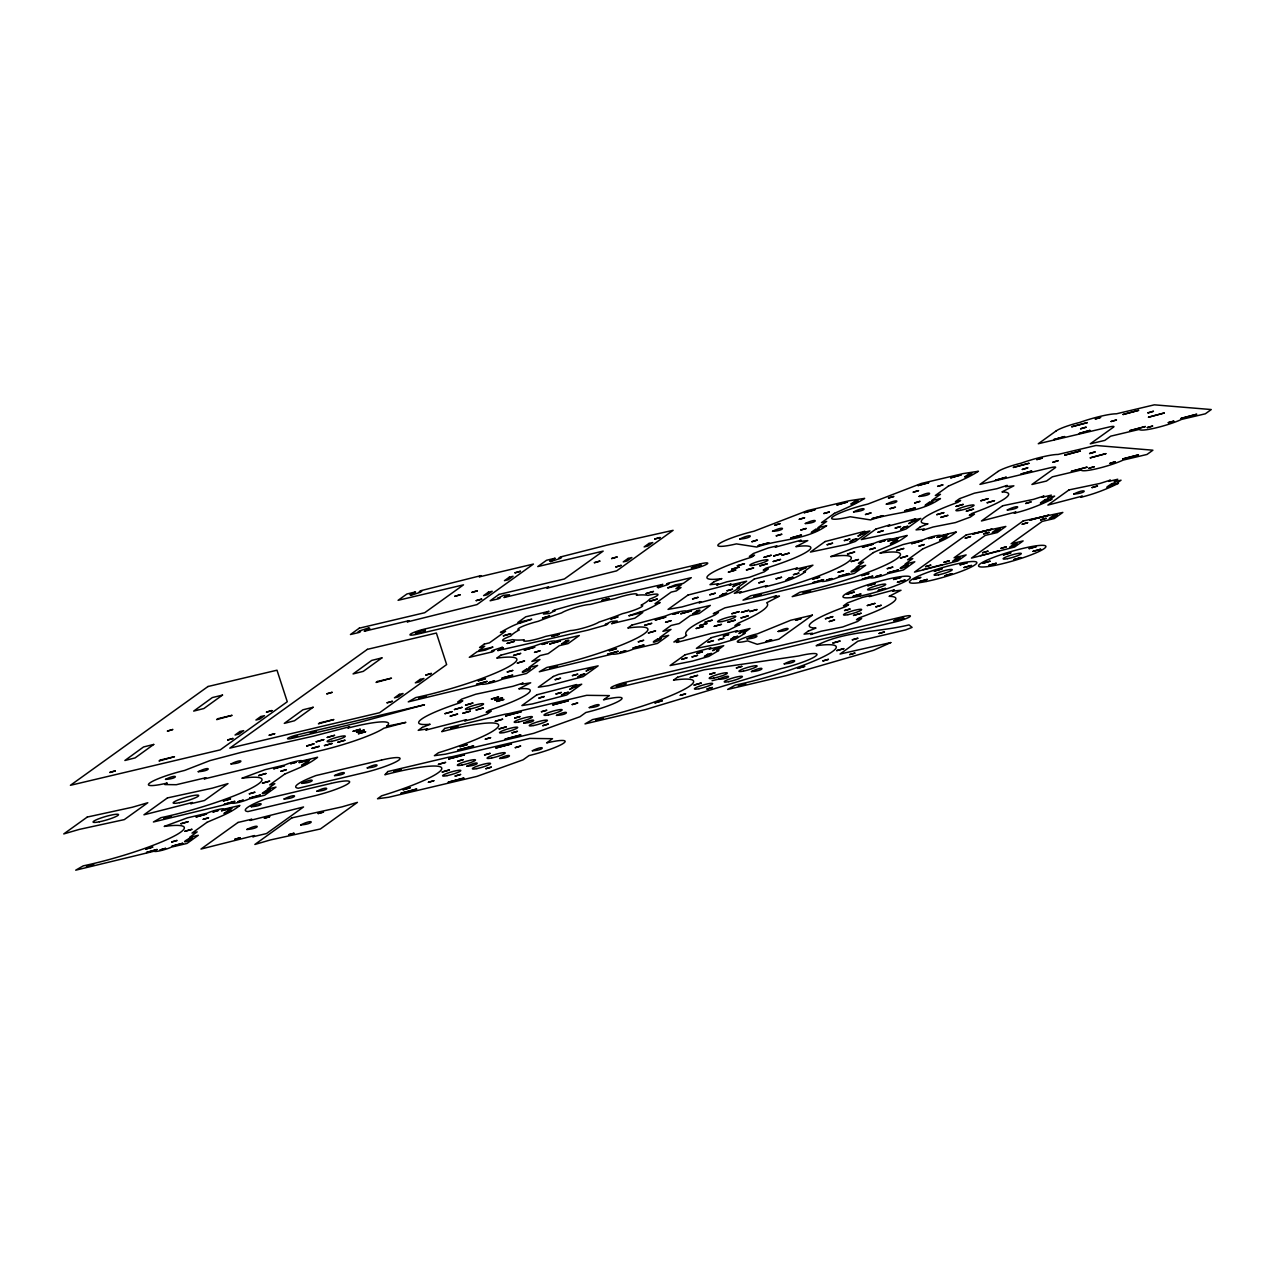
<?xml version="1.0" encoding="UTF-8"?>
<svg xmlns="http://www.w3.org/2000/svg" width="1275" height="1275" viewBox="0 0 1275 1275"><rect width="100%" height="100%" fill="white"/><g stroke="black" fill="none" stroke-linecap="round" stroke-linejoin="round"><path stroke-width="1.5" d="M401.067 793.178L416.797 789.034L401.099 793.257M463.749 778.196L448.099 782.244L463.797 778.021M534.655 647.254L524.121 650.154L534.639 647.158M549.7 643.923L560.41 640.958L549.716 643.987M568.315 700.836L552.617 704.947L568.315 700.724M665.693 617.116L655.159 620.048L665.678 617.052M836.942 504.916L847.492 501.983L837.006 504.996M950.736 477.79L961.286 474.858L950.767 477.854M922.08 540.759L911.545 543.692L922.064 540.696M923.259 569.574L942.432 564.618L941.141 565.542M1028.941 463.351L1013.242 467.463L1028.941 463.239M1064.689 455.111L1080.403 450.967L1064.721 455.191M1087.288 422.694L1071.574 426.806L1087.272 422.583M1123.036 414.455L1138.75 410.311L1123.084 414.55M109.809 772.411L115.26 770.833M115.26 770.929L109.857 772.507M167.439 731.037L172.874 729.459L167.487 731.133M160.108 849.899L165.543 848.321M165.543 848.417L160.14 849.995M213.021 811.904L218.455 810.326M218.455 810.422L213.037 811.984M234.664 801.465L224.209 804.286L234.743 801.29M237.787 801.72L243.222 800.142M243.222 800.238L237.835 801.816M297.41 735.93L292.071 737.412L297.489 735.755M280.867 771.2L286.301 769.622M286.238 769.797L280.946 771.311M310.431 732.982L315.865 731.404M315.865 731.499L310.478 733.077M269.662 816.733L264.244 818.279L269.662 816.622M471.941 592.317L477.376 590.723M425.866 674.985L431.301 673.407M477.312 590.899L472.021 592.413M431.301 673.519L425.898 675.081M515.004 572.778L520.439 571.2M520.375 571.375L515.052 572.873M487.018 681.472L476.483 684.356L487.018 681.36M489.186 682.428L494.62 680.85L489.265 682.539M455.127 775.997L460.562 774.419M460.562 774.515L455.175 776.092M505.585 715.881L521.316 711.737L505.681 715.976M547.533 642.839L542.098 644.433L547.549 642.919M484.532 754.896L489.967 753.302M594.373 562.642L599.808 561.064M489.983 753.382L484.58 754.975M599.808 561.175L594.421 562.737M615.873 566.913L621.308 565.319L615.952 567.008M515.275 747.612L520.71 746.034L515.323 747.708M544.186 696.58L538.735 698.158L544.17 696.501M542.768 725.634L548.202 724.041M548.202 724.152L542.847 725.73M572.172 704.517L577.607 702.939M577.607 703.035L572.252 704.629M620.208 652.322L625.658 650.744M625.658 650.84L620.256 652.418M692.548 598.883L697.983 597.306M697.983 597.401L692.564 598.963M681.711 659.318L687.145 657.725L681.806 659.414M727.053 590.739L732.488 589.146M757.143 540.154L751.74 541.763L757.127 540.074M692.038 656.864L697.489 655.286M732.488 589.257L727.133 590.835M697.043 653.278L702.477 651.7M697.489 655.398L692.086 656.96M702.413 651.876L697.122 653.39M708.023 642.154L713.458 640.56M713.378 640.751L708.103 642.249M780.109 523.674L774.69 525.236L780.109 523.579M723.722 638.297L718.367 639.779L723.786 638.122M804.174 512.646L814.996 509.777L804.222 512.741M790.962 537.923L801.513 535.006L790.978 537.986M776.077 578.802L781.511 577.208M781.511 577.32L776.108 578.882M798.756 573.128L793.321 574.722L798.772 573.208M766.132 641.309L771.582 639.731M771.566 639.843L766.179 641.405M827.124 544.696L832.559 543.118M832.495 543.293L827.204 544.808M795.536 620.208L800.971 618.614M800.971 618.726L795.552 620.272M838.105 572.22L843.54 570.642M838.552 576.428L849.102 573.511L838.599 576.523M843.476 570.817L838.201 572.332M882.81 515.785L872.036 518.638L882.81 515.674M877.965 532.201L883.4 530.623L878.045 532.312M829.244 621.499L834.679 619.905L829.324 621.594M875.064 548.011L869.63 549.589L875.08 548.091M879.463 542.114L884.898 540.536M884.898 540.632L879.511 542.21M917.968 485.52L928.79 482.667L918.064 485.632M887.958 540.967L898.492 538.05L887.99 541.062M849.947 609.052L844.512 610.534L849.979 609.02M918.478 490.636L913.043 492.214L918.51 490.716M872.69 576.236L862.139 579.153L872.674 576.157M914.637 502.924L920.072 501.33L914.685 503.003M875.718 576.587L881.153 575.009M881.153 575.121L875.766 576.683M881.121 605.354L875.702 606.916L881.121 605.258M924.168 544.664L918.813 546.146L924.232 544.489M1006.198 477.296L995.424 480.261L1006.198 477.185M1022.279 469.407L1027.714 467.813M1020.988 473.997L1031.778 471.017L1021.084 474.125M1027.714 467.925L1022.375 469.503M982.531 552.681L987.966 551.103M987.886 551.278L982.611 552.792M1000.907 548.346L1006.342 546.752M1064.529 436.64L1053.756 439.604L1064.529 436.528M1030.965 502.031L1025.61 503.513L1031.029 501.856M1006.358 546.832L1000.955 548.425M1058.154 460.721L1052.736 462.283L1058.154 460.626M1022.215 524.184L1027.65 522.607M1080.626 428.751L1086.061 427.157M1027.586 522.782L1022.263 524.28M1029.658 520.104L1048.831 515.132L1029.706 520.2M1079.335 433.357L1090.125 430.36L1079.431 433.468M1086.061 427.268L1080.642 428.814M1040.591 519.849L1046.042 518.256M1100.596 417.435L1095.177 419.029L1100.58 417.355M1046.042 518.367L1040.623 519.913M1089.599 453.486L1095.05 451.908M1095.05 452.003L1089.631 453.549M1092.022 487.544L1097.456 485.966M1109.935 463.319L1115.37 461.741L1110.015 463.431M1097.456 486.078L1092.069 487.64M1147.946 412.829L1153.381 411.251M1153.381 411.347L1147.994 412.925M1181.064 418.359L1196.779 414.216L1181.112 418.455M998.134 551.533L999.425 550.609L980.539 555.693M712.056 680.691L720.678 678.651M890.795 642.568L873.694 650.266L786.691 675.495L727.658 689.456L735.229 685.137A72.085 9.786 -16.3 0 0 822.901 656.992A72.085 9.786 -16.3 0 0 816.159 645.724C844.353 630.822 878.523 632.416 909.027 624.893L912.119 627.396L905.648 629.898L857.916 641.182L840.034 654.027L890.795 642.568M86.509 866.633L93.776 864.546L86.525 866.586M153.733 744.441L135.07 757.924L124.87 760.49L143.533 746.959L153.733 744.441M145.653 849.118L152.92 847.046L145.717 849.038M165.479 779.423C178.803 778.674 178.468 773.033 165.575 779.296M164.188 818.454L171.456 816.367L164.252 818.359M180.986 823.746L188.27 821.658L181.018 823.698M184.795 831.364L192.063 829.276L184.859 831.268M198.247 771.678C211.459 771.024 211.618 765.064 198.247 771.678M222.535 695.05L203.873 708.533L193.672 711.099L212.335 697.568L222.519 695.114M231.014 763.932C244.162 763.342 244.21 757.334 231.014 763.932M223.332 800.939L230.616 798.899L223.396 800.859M251.303 806.74C265.359 805.832 263.511 800.333 251.303 806.74M246.808 829.515C260.323 828.638 261.056 822.646 246.84 829.451M258.682 775.567L265.949 773.511L258.682 775.567M262.475 783.185L269.742 781.097L262.491 783.137M284.07 798.995C298.079 798.166 298.015 792.062 284.07 798.995M313.124 707.274L294.461 720.758L284.293 723.371L302.924 709.793L313.124 707.274M306.685 745.971L313.953 743.883L306.685 745.971M301.713 783.392C315.674 782.595 315.674 776.475 301.713 783.392M311.977 748.393L319.26 746.337L311.977 748.393M316.184 741.811L323.738 739.643L316.184 741.811M300.693 824.925C314.702 824.096 314.734 817.992 300.693 824.925M324.456 745.604L332.026 743.468L324.456 745.604M327.261 737.428L334.528 735.34L327.261 737.428M316.838 791.249C330.878 790.325 329.046 784.842 316.838 791.249M337.843 742.273L345.127 740.185L337.875 742.241M334.48 775.646C347.788 774.897 347.453 769.271 334.576 775.519M353.127 731.308L360.395 729.22L353.143 731.26M356.586 732.264L364.156 730.097L356.586 732.264M358.418 733.731L365.702 731.691L358.482 733.651M381.926 657.884L363.263 671.367L353.063 673.933L371.726 660.402L381.926 657.884M367.248 767.901C381.225 767.008 379.408 761.526 367.248 767.901M415.427 633.149C428.352 632.575 428.942 626.567 415.459 633.085M393.895 771.391L401.179 769.319L393.927 771.359M419.045 698.333L426.312 696.246L419.045 698.333M403.059 789.767L410.343 787.695L403.091 789.735M444.959 713.697L452.227 711.609L445.023 713.617M438.409 764.394L445.692 762.354L438.473 764.315M450.25 716.12L457.534 714.08L450.25 716.12M454.458 709.538L462.012 707.37L454.458 709.538M450.792 728.296L458.06 726.208L450.808 728.248M442.202 772.012L449.485 769.925L442.234 771.965M462.729 713.331L470.284 711.163L462.729 713.331M465.534 705.155L472.802 703.067L465.534 705.155M459.956 746.672L467.24 744.632L460.02 746.592M478.189 680.834L485.472 678.746L478.221 680.786M476.117 710.016L483.4 707.96L476.181 709.92M466.809 766.275C480.324 765.383 481.026 759.374 466.841 766.211M503.37 635.827L510.637 633.755L503.37 635.827M491.401 699.035L498.668 696.963L491.417 699.003M494.859 699.991L502.43 697.823L494.859 699.991M507.163 643.445L514.431 641.357L507.179 643.397M496.692 701.473L503.976 699.417L496.724 701.425M495.29 721.299L502.573 719.212L495.29 721.299M513.538 655.446L520.806 653.374L513.602 655.366M499.099 728.918L506.366 726.83L499.115 728.87M517.331 663.064L524.599 660.976L517.363 663.016M499.577 758.513C512.901 757.764 512.55 752.138 499.672 758.386M542.512 618.072L549.78 615.984L542.56 617.977M523.69 723.164C536.632 722.606 537.237 716.582 523.738 723.1M551.677 636.448L558.944 634.36L551.677 636.448M550.083 668.227L557.35 666.14L550.115 668.196M532.344 750.768C545.509 750.178 545.604 744.154 532.344 750.768M556.458 715.418C569.383 714.861 569.989 708.836 556.506 715.355M601.657 600.557L608.94 598.501L601.657 600.557M589.225 707.673C602.581 706.924 602.326 701.25 589.321 707.545M610.821 618.933L618.088 616.845L610.837 618.901M609.227 650.728L616.51 648.672L609.291 650.633M595.792 720.359L603.059 718.271L595.808 720.311M616.319 686.364C629.595 685.615 629.34 679.973 616.399 686.237M646.154 593.56L653.438 591.472L646.154 593.56M644.576 625.34L651.86 623.3L644.64 625.26M649.963 601.178L657.231 599.091L649.963 601.178M648.369 632.958L655.637 630.87L648.401 632.91M654.936 702.844L662.219 700.788L654.936 702.844M691.369 567.901C705.346 567.008 703.545 561.526 691.369 567.901M696.23 628.527L703.497 626.439L696.246 628.479M699.561 625.611L707.115 623.443L699.577 625.579M690.269 677.471L697.553 675.383L690.269 677.471M705.043 622.184L712.327 620.144L705.107 622.104M694.062 685.089L701.346 683.002L694.094 685.042M714.223 626.392L721.491 624.336L714.287 626.296M728.423 572.108L735.707 570.021L728.423 572.108M731.77 569.208L739.325 567.04L731.786 569.16M739.755 539.054C753.461 538.289 754.131 532.121 739.803 538.99M737.253 565.781L744.536 563.725L737.317 565.686M727.674 622.28L735.245 620.16L727.674 622.28M731.85 613.721L739.133 611.649L731.85 613.721M718.67 679.336C731.834 678.762 731.882 672.738 718.67 679.336M746.417 569.973L753.7 567.933L746.481 569.893M741.444 612.398L749.015 610.231L741.508 612.303M741.03 617.929L748.298 615.841L741.062 617.881M749.843 611.602L757.127 609.514L749.907 611.506M759.868 565.877L767.454 563.741L759.9 565.829M754.099 596.429L761.382 594.341L754.131 596.381M764.06 557.318L771.343 555.231L764.092 557.271M747.07 638.855C760.203 638.265 760.267 632.273 747.07 638.855M738.448 685.918L745.732 683.862L738.512 685.822M772.523 531.308C785.448 530.751 786.085 524.742 772.57 531.245M773.654 555.98L781.224 553.812L773.654 555.98M773.24 561.51L780.507 559.438L773.24 561.51M751.437 671.59C765.191 670.809 765.685 664.673 751.469 671.527M782.053 555.183L789.337 553.095L782.085 555.135M778.117 631.508C791.042 630.95 791.663 624.941 778.148 631.444M805.29 523.563C818.215 522.989 818.821 516.981 805.338 523.499M784.205 663.845C798.198 663.032 798.15 656.912 784.205 663.845M803.282 592.907L810.549 590.819L803.346 592.811M812.558 579.121L819.841 577.081L812.621 579.041M797.592 668.403L804.86 666.331L797.656 668.323M825.419 618.758L832.989 616.59L825.451 618.726M853.549 511.928C868.466 510.813 866.633 505.235 853.549 511.928M847.477 554.051L854.76 551.995L847.54 553.956M832.942 643.03L840.225 640.974L832.957 642.982M851.238 561.574L858.505 559.486L851.254 561.526M847.126 594.134L854.393 592.046L847.142 594.086M836.735 650.648L844.018 648.592L836.798 650.553M853.262 596.19L860.832 594.023L853.262 596.19M861.725 575.599L869.008 573.527L861.757 575.567M853.533 615.427L861.103 613.259L853.533 615.427M867.797 585.751L875.367 583.583L867.877 585.655M886.316 504.183C900.038 503.402 900.676 497.25 886.364 504.119M867.319 605.545L874.889 603.41L867.319 605.545M878.284 590.437L885.551 588.365L878.316 590.405M896.66 550.529L903.927 548.441L896.676 550.481M893.568 579.472L900.835 577.4L893.584 579.44M900.405 558.052L907.673 555.964L900.469 557.956M897.457 582.245L905.027 580.077L897.457 582.245M919.084 496.437C933.093 495.608 933.141 489.488 919.084 496.437M893.966 620.718C908.007 619.793 906.19 614.311 893.966 620.718M913.649 579.472L920.917 577.4L913.665 579.44M919.785 581.528L927.355 579.36L919.849 581.448M936.758 514.686L944.026 512.598L936.822 514.59M940.759 517.411L948.026 515.323L940.775 517.379M934.32 571.088L941.89 568.921L934.32 571.088M956.027 506.446L963.31 504.358L956.091 506.35M944.807 575.79L952.074 573.702L944.823 575.742M966.354 511.179L973.638 509.092L966.386 511.132M960.091 564.825L967.358 562.737L960.107 564.777M963.98 567.582L971.55 565.415L964.043 567.487M980.873 500.756L988.141 498.668L980.873 500.756M987.201 502.748L994.468 500.677L987.201 502.748M982.706 563.295L989.974 561.207L982.706 563.295M988.842 565.351L996.413 563.215L988.874 565.303M1007.282 509.984C1020.797 509.108 1021.514 503.099 1007.314 509.936M1003.393 554.912L1010.963 552.776L1003.409 554.864M1013.864 559.597L1021.148 557.558L1013.896 559.566M1029.148 548.633L1036.416 546.545L1029.164 548.601M1033.037 551.39L1040.607 549.238L1033.037 551.39M1073.709 494.094C1087.814 493.17 1087.511 487.385 1073.805 493.967M206.47 814.072L195.92 817.004L206.438 814.008M284.15 765.893L273.599 768.825L284.134 765.813M457.964 750.051L473.678 745.923L458.028 749.987M502.079 678.093L512.789 675.144L502.111 678.061M511.45 743.899L495.72 748.058L511.434 743.931M520.71 735.006L504.98 739.149L520.678 734.926M633.117 647.987L643.827 645.038L633.117 647.987M680.754 613.785L691.448 610.852L680.802 613.721M872.913 544.282L862.362 547.214L872.897 544.218M1105.855 453.693L1090.061 457.884L1105.823 453.613M1164.187 413.036L1148.392 417.228L1164.171 412.973M157.08 849.548L146.529 852.465L157.048 849.469M227.683 739.994L233.102 738.432L227.699 739.962M171.679 841.978L177.097 840.432L171.711 841.946M172.125 846.186L182.66 843.301L172.125 846.186M203.203 819.347L208.622 817.801L203.235 819.315M266.491 712.119L271.91 710.573L266.491 712.119M221.531 810.725L232.05 807.84L221.531 810.725M269.232 735.213L274.667 733.747L269.232 735.213M249.358 793.799L254.777 792.253L249.358 793.799M249.804 798.007L260.339 795.122L249.804 798.007M234.855 839.285L240.274 837.739L234.919 839.221M326.846 693.839L332.265 692.293L326.878 693.807M290.716 763.693L296.167 762.211L290.748 763.661M299.211 762.546L309.729 759.661L299.211 762.546M288.74 834.695L294.174 833.212L288.756 834.663M318.128 813.593L323.547 812.032L318.208 813.514M387.074 702.828L392.493 701.266L387.138 702.748M454.713 596.349L460.132 594.803L454.713 596.349M476.213 600.621L481.647 599.138L476.213 600.621M428.416 782.292L433.835 780.73L428.416 782.292M448.72 758.944L464.419 754.832L448.72 758.944M507.291 671.941L512.725 670.459L507.291 671.941M457.821 761.175L463.239 759.629L457.852 761.143M485.297 739.181L490.716 737.635L485.377 739.117M534.544 652.37L539.962 650.824L534.544 652.37M485.902 768.697L491.321 767.152L485.902 768.697M514.702 718.08L520.12 716.518L514.733 718.048M512.04 732.87L517.459 731.308L512.056 732.838M611.633 558.546L617.052 556.984L611.633 558.546M555.183 679.718L560.602 678.157L555.247 679.639M541.429 711.753L546.847 710.207L541.461 711.721M555.996 693.982L561.414 692.421L556.012 693.935M572.427 675.638L577.862 674.156L572.459 675.607M654.697 539.022L660.131 537.54L654.697 539.022M618.072 651.334L607.522 654.25L618.056 651.254M638.329 641.835L643.748 640.273L638.361 641.803M665.582 622.264L671.001 620.718L665.582 622.264M673.152 614.295L678.571 612.733L673.152 614.295M709.824 594.772L715.243 593.226L709.824 594.772M758.211 545.636L769.016 542.799L758.242 545.588M680.276 695.353L685.695 693.807L680.308 695.321M776.284 535.819L781.702 534.273L776.284 535.819M723.371 636.082L728.79 634.536L723.435 636.018M758.848 582.834L764.267 581.288L758.848 582.834M709.681 674.252L715.116 672.77L709.713 674.22M799.266 519.308L804.684 517.762L799.298 519.276M707.003 689.042L712.422 687.48L707.035 689.01M800.859 530.018L806.278 528.456L800.923 529.938M823.841 513.506L829.292 512.024L823.841 513.506M736.408 667.925L741.827 666.379L736.408 667.925M844.385 540.584L849.803 539.038L844.385 540.584M823.523 579.758L812.972 582.675L823.507 579.679M826.567 580.077L831.985 578.531L826.598 580.045M865.502 514.51L870.921 512.948L865.502 514.51M888.484 497.999L893.903 496.453L888.516 497.967M890.077 508.693L895.496 507.147L890.109 508.661M904.772 510.765L915.307 507.88L904.804 510.717M895.225 528.089L900.644 526.543L895.257 528.057M822.949 660.912L828.367 659.366L822.949 660.912M887.304 568.666L892.723 567.12L887.304 568.666M887.751 572.873L898.269 569.989L887.751 572.873M937.635 486.381L943.054 484.835L937.667 486.349M852.353 639.811L857.772 638.265L852.353 639.811M849.676 654.601L855.095 653.055L849.708 654.569M928.662 538.56L934.097 537.078L928.662 538.56M879.081 633.484L884.499 631.938L879.144 633.42M937.141 537.413L947.676 534.528L937.141 537.413M925.554 566.658L930.973 565.112L925.618 566.594M943.93 562.323L949.349 560.761L943.93 562.323M965.239 538.162L970.657 536.616L965.318 538.098M972.682 534.082L991.838 529.141L972.682 534.082M983.631 533.827L989.065 532.344L983.631 533.827M1036.814 459.574L1042.249 458.092L1036.814 459.574M1111.083 421.515L1116.502 419.969L1111.115 421.483M1086.985 467.224L1071.271 471.368L1086.969 467.16M1088.962 468.26L1094.38 466.698L1088.993 468.212M1122.733 458.984L1138.447 454.872L1122.813 458.904M1145.332 426.583L1129.602 430.711L1145.317 426.503M1147.309 427.603L1152.727 426.041L1147.372 427.523M1168.298 422.631L1173.733 421.164L1168.298 422.631M387.823 771.55L384.891 774.77A72.085 9.786 -16.3 0 1 441.772 768.745A72.085 9.786 -16.3 0 1 381.576 795.839L377.496 798.772L388.652 797.273L476.85 776.411L523.101 759.82L528.982 755.597A28.448 3.857 -16.3 0 0 563.662 743.15A28.448 3.857 -16.3 0 0 546.624 742.927L552.505 738.703L529.762 738.416L451.812 756.776A13.356 1.817 -16.3 0 0 447.589 757.446L387.823 771.55M444.704 728.455L441.772 731.675A72.085 9.786 -16.3 0 1 498.652 725.65A72.085 9.786 -16.3 0 1 438.457 752.744L434.377 755.677L445.533 754.163L533.731 733.316L579.982 716.725L585.863 712.502A28.448 3.857 -16.3 0 0 620.558 700.055A28.448 3.857 -16.3 0 0 603.505 699.832L609.386 695.608L586.659 695.321L508.693 713.681A13.356 1.817 -16.3 0 0 504.47 714.351L444.704 728.455M208 686.508L70.412 785.304L220.224 749.875L287.273 701.744L276.994 670.204L208 686.508M160.331 760.043L159.04 760.984L174.484 756.697L160.331 760.043M217.961 718.67L216.67 719.61L232.098 715.323L217.961 718.67M87.274 817.052L63.75 833.93L79.305 829.403L124.281 819.618L147.804 802.74L132.249 807.266L87.274 817.052M359.279 628.177L350.45 634.52L359.072 632.48L360.554 631.428L357.956 632.033L359.486 630.934L369.017 627.826L367.248 629.101L369.846 628.495L364.252 631.252L408.988 620.67L407.219 621.945L476.993 604.589L533.444 564.06L479.225 576.89L480.994 575.615L420.702 590.723L419.236 591.775L421.818 591.17L420.288 592.269L410.773 595.361L412.526 594.102L409.944 594.708L415.523 591.951L406.9 593.991L398.087 600.318L463.51 584.842L424.703 612.717L359.279 628.177M166.977 783.105L164.921 784.571L176.285 784.715L205.912 777.718L204.159 778.977L319.435 750.879A51.861 7.044 -16.3 0 0 383.855 728.216L405.88 722.367L386.516 726.304A51.861 7.044 -16.3 0 0 352.952 726.814L347.772 728.041L349.541 726.766L313.283 736.185L241.198 752.377L209.801 760.649L184.62 770.435A28.448 3.857 -16.3 0 0 149.924 782.882A28.448 3.857 -16.3 0 0 166.977 783.105M239.859 731.547L235.046 735.006L238.839 734.113L243.668 730.655L239.859 731.547M260.738 716.566L255.924 720.024L259.718 719.116L264.531 715.658L260.738 716.566M367.391 649.342L229.803 748.138L379.615 712.709L446.648 664.578L436.385 633.038L367.391 649.342M167.455 797.911L143.932 814.805L192.429 802.485L190.66 803.76L204.462 800.493L227.986 783.599L212.415 788.125L167.455 797.911M488.405 592.174L483.576 595.632L487.369 594.74L492.198 591.281L488.405 592.174M509.283 577.192L504.454 580.651L508.247 579.758L513.076 576.284L509.283 577.192M319.722 722.877L318.431 723.817L333.875 719.546L319.722 722.877M377.352 681.503L376.061 682.444L391.489 678.173L377.352 681.503M498.955 594.437L490.142 600.78L498.764 598.74L500.23 597.688L497.648 598.294L503.513 595.313L509.522 594.756L503.928 597.513L548.664 586.93L546.895 588.205L616.67 570.849L673.12 530.32L606.884 545.142L560.378 556.984L558.912 558.036L561.494 557.43L559.964 558.53L550.449 561.622L552.202 560.363L549.621 560.968L555.215 558.211L546.577 560.251L537.763 566.578L603.187 551.103L564.379 578.977L498.955 594.437M206.933 822.375L191.999 833.101L197.163 831.89L189.529 837.372L198.326 835.284L186.979 843.444L171.456 847.11A10.104 1.371 -16.3 0 1 160.778 850.616A10.104 1.371 -16.3 0 1 154.211 851.19L75.719 870.172L83.273 865.852A72.085 9.786 -16.3 0 0 170.962 837.707A72.085 9.786 -16.3 0 0 164.22 826.439L187.377 817.865L207.124 813.195A10.104 1.371 -16.3 0 1 217.802 809.673A10.104 1.371 -16.3 0 1 224.368 809.115L239.891 805.449C229.978 813.45 218.168 817.275 206.933 822.375M188.78 838.743C177.719 844.767 192.031 840.4 192.573 837.834L188.78 838.743M228.177 810.454L223.938 813.482C229.102 813.131 234.871 807.76 228.177 810.454M284.612 774.196L269.678 784.922L274.858 783.695L267.208 789.193L276.006 787.105L264.658 795.265L249.135 798.931A10.104 1.371 -16.3 0 1 238.457 802.437A10.104 1.371 -16.3 0 1 231.891 803.011L153.398 821.992L160.969 817.673A72.085 9.786 -16.3 0 0 248.641 789.528A72.085 9.786 -16.3 0 0 241.899 778.26L265.057 769.686L284.803 765.016A10.104 1.371 -16.3 0 1 295.481 761.494A10.104 1.371 -16.3 0 1 302.048 760.936L317.571 757.27C307.657 765.271 295.848 769.096 284.612 774.196M399.25 694.381L394.437 697.839L398.23 696.947L403.059 693.488L399.25 694.381M420.128 679.4L415.315 682.858L419.108 681.966L423.922 678.491L420.128 679.4M266.459 790.564C255.398 796.588 269.71 792.221 270.252 789.655L266.459 790.564M305.857 762.275L301.633 765.303C306.669 765 312.646 759.533 305.857 762.275M484.261 644.098L479.559 647.477L484.723 646.25L479.002 650.362L492.963 647.062L485.137 650.186L477.233 651.637L469.296 657.326L492.58 651.828L494.047 650.776L491.465 651.382L492.979 650.282L502.509 647.19L500.74 648.449L503.338 647.843L497.744 650.601L587.823 630.153L606.39 624.909L607.872 623.857L605.274 624.479L611.155 621.499L617.164 620.925L611.57 623.698L634.854 618.184L642.791 612.494L628.814 615.793L641.118 611.602L640.241 612.239C647.254 609.785 653.788 606.326 660.163 602.501L654.999 603.728L671.16 592.126L676.34 590.899L681.041 587.52L675.862 588.747L681.599 584.619L667.638 587.934L675.447 584.811L683.368 583.36L691.305 577.655L668.02 583.169L666.554 584.221L669.136 583.599L667.606 584.699L658.091 587.807L659.844 586.532L657.262 587.153L662.841 584.38L572.778 604.828L554.195 610.072L552.728 611.123L555.31 610.518L549.429 613.498L543.437 614.056L549.031 611.299L525.746 616.797L517.809 622.503L531.771 619.204L519.467 623.379L520.343 622.742C513.347 625.196 506.812 628.671 500.422 632.48L505.601 631.268L489.425 642.871L484.261 644.098M238.011 822.455L200.972 849.054L254.474 835.555L252.705 836.814L266.507 833.563L303.546 806.963L250.043 820.462L251.812 819.188L238.011 822.455M424.432 704.788L357.096 722.973L292.421 738.273A7.586 1.036 -16.3 0 1 287.879 738.209A7.586 1.036 -16.3 0 1 297.123 734.894L424.432 704.788M628.081 558.434L623.252 561.893L627.045 561L631.874 557.542L628.081 558.434M648.959 543.453L644.13 546.911L647.923 546.019L652.752 542.544L648.959 543.453M500.836 655.207L496.756 658.139A72.085 9.786 -16.3 0 1 503.498 669.407A72.085 9.786 -16.3 0 1 415.825 697.553L408.255 701.872L481.344 684.165A13.356 1.817 -16.3 0 0 489.807 683.177A13.356 1.817 -16.3 0 0 502.462 679.177L526.4 673.519L537.636 665.454L528.838 667.526L539.978 659.526L531.866 661.454L540.042 655.573L548.154 653.661L559.295 645.66L568.092 643.588L579.312 635.524L555.374 641.182A13.356 1.817 -16.3 0 0 546.911 642.17A13.356 1.817 -16.3 0 0 534.273 646.17L500.836 655.207M291.895 817.865L254.857 844.464L270.412 839.938L320.392 828.973L357.43 802.373L341.875 806.9L291.895 817.865M422.328 727.403L418.216 730.352L427.523 728.854L425.754 730.129L466.331 719.69L464.562 720.949L473.184 718.909L487.193 714.048L491.305 711.083L486.142 712.311L488.787 710.398A58.124 7.889 -16.3 0 0 518.766 688.883L530.703 682.794L521.395 684.293L523.164 683.033L512.773 686.332L475.734 694.238L461.725 699.114L457.613 702.063L462.777 700.836L460.132 702.748A58.124 7.889 -16.3 0 0 430.153 724.264L422.328 727.403M526.479 669.216C515.419 675.24 529.731 670.889 530.273 668.323L526.479 669.216M565.877 640.927L561.637 643.971C566.626 643.684 572.65 638.201 565.877 640.927M553.318 676.467L538.321 687.225L548.617 685.647L583.153 676.627L598.15 665.853L558.53 674.379L553.318 676.467M631.874 625.101L627.794 628.033A72.085 9.786 -16.3 0 1 634.536 639.301A72.085 9.786 -16.3 0 1 546.863 667.447L539.293 671.766L612.383 654.059A13.356 1.817 -16.3 0 0 620.845 653.071A13.356 1.817 -16.3 0 0 633.5 649.071L657.438 643.413L668.658 635.348L659.876 637.42L671.017 629.42L662.904 631.348L671.08 625.467L679.192 623.555L690.333 615.554L699.13 613.482L710.35 605.418L686.412 611.076A13.356 1.817 -16.3 0 0 677.949 612.064A13.356 1.817 -16.3 0 0 665.311 616.064L631.874 625.101M536.871 694.795L521.889 705.569L532.185 703.975L566.722 694.971L581.719 684.197L574.818 685.838L576.587 684.563L536.871 694.795M688.022 595.043L668.036 609.386L681.806 606.98L700.804 601.641L699.051 602.9C713.012 599.059 727.324 596.174 739.261 587.727L737.093 588.046L746.656 581.177L729.412 585.257L731.181 583.982L688.022 595.043M580.922 674.778L577.814 677.009L584.89 673.837L580.922 674.778M589.162 668.865L586.038 671.096L593.13 667.925L589.162 668.865M714.08 581.719L709.968 584.683L718.383 583.822L716.63 585.082L727.005 581.783L749.397 577.336L764.283 571.837L768.395 568.873L763.231 570.1L765.877 568.204A54.06 7.331 -16.3 0 0 808.031 551.023A54.06 7.331 -16.3 0 0 795.855 546.672L807.792 540.6L799.377 541.461L801.13 540.186L775.232 547.166L776.985 545.891L768.363 547.931L753.477 553.446L749.365 556.394L754.529 555.167L751.883 557.079A54.06 7.331 -16.3 0 0 709.729 574.26A54.06 7.331 -16.3 0 0 721.905 578.595L714.08 581.719M564.49 693.122L561.383 695.353L568.459 692.182L564.666 693.058M572.73 687.209L569.606 689.44L576.683 686.269L572.73 687.209M657.518 639.11C646.457 645.134 660.769 640.783 661.311 638.217L657.518 639.11M696.915 610.837L692.676 613.865C697.712 613.562 703.704 608.095 696.915 610.837M834.472 513.331L821.53 522.623L826.694 521.395L817.881 527.722L826.678 525.651C806.629 540.138 779.503 539.102 756.744 547.039L736.392 543.883A28.448 3.857 -16.3 0 1 719.339 543.66A28.448 3.857 -16.3 0 1 754.035 531.213L807.489 510.606L849.23 500.74L864.657 498.382C855.142 504.565 844.688 508.693 834.472 513.331M722.734 594.07L719.61 596.317L726.702 593.146L722.734 594.07M735.962 584.572L732.838 586.819L739.93 583.647L735.962 584.572M815.522 529.412C801.449 538.225 828.415 525.667 815.697 529.364M855.047 501.043L850.808 504.087C855.892 503.768 861.836 498.318 855.047 501.043M754.29 579.025L734.304 593.369L741.205 591.743L739.452 593.002L767.072 585.623L765.319 586.883C779.28 583.042 793.592 580.157 805.529 571.726L803.362 572.029L812.94 565.16L795.68 569.24L797.449 567.965L754.29 579.025M677.997 639.062L673.869 642.01L679.049 640.783L676.69 642.472L711.227 633.468L728.439 630.248L740.074 624.383L734.91 625.595L738.432 623.061A100.167 13.595 -16.3 0 0 766.658 602.804L779.471 596.094L774.292 597.322L776.65 595.632L764.538 599.346L724.917 607.856L713.267 613.721L718.447 612.51L714.924 615.028A100.167 13.595 -16.3 0 0 686.699 635.301L683.161 637.835L677.997 639.062M825.132 541.524L810.422 552.075L846.457 544.473L855.27 541.477L869.964 530.926L863.063 532.552L864.832 531.293L825.132 541.524M789.002 578.069L785.878 580.3L792.97 577.129L789.002 578.069M802.23 568.57L799.122 570.802L806.198 567.63L802.23 568.57M685.01 654.824L670.076 665.55L692.452 661.103L708.788 656.402L718.845 650.425L716.773 650.664L723.722 645.676L709.155 649.118L710.924 647.843L685.01 654.824M711.307 637.659L696.373 648.385L718.765 643.955L735.101 639.237L745.158 633.261L743.086 633.5L750.035 628.511L735.452 631.954L737.221 630.695L711.307 637.659M853.007 539.644L849.899 541.875L856.975 538.703L853.007 539.644M861.008 533.906L857.884 536.137L864.976 532.966L861.008 533.906M875.973 529.029L861.262 539.58L897.297 531.978L906.111 528.982L920.805 518.431L913.904 520.057L915.673 518.782L888.038 526.177L889.807 524.902L875.973 529.029M707.482 654.346L704.358 656.577L711.45 653.406L707.482 654.346M715.705 648.433L712.597 650.664L719.674 647.493L715.881 648.369M677.567 677.232L673.487 680.149A72.085 9.786 -16.3 0 1 680.228 691.433A72.085 9.786 -16.3 0 1 592.556 719.578L585.002 723.897L644.831 709.729A13.356 1.817 -16.3 0 0 650.441 708.071L780.842 668.674A28.448 3.857 -16.3 0 0 815.538 656.211A28.448 3.857 -16.3 0 0 798.485 656.003L704.151 669.805L677.567 677.232M733.778 637.181L730.671 639.413L737.747 636.241L733.778 637.181M742.018 631.268L738.894 633.516L745.987 630.328L742.018 631.268M948.265 486.205L935.324 495.497L940.488 494.27L931.674 500.613L940.472 498.525C920.423 513.012 893.297 511.976 870.538 519.913L850.186 516.758A28.448 3.857 -16.3 0 1 833.133 516.534A28.448 3.857 -16.3 0 1 867.829 504.087L921.283 483.48L963.023 473.615L978.451 471.256C968.936 477.44 958.481 481.568 948.265 486.205M929.316 502.302C915.243 511.148 942.432 498.413 929.316 502.302M968.841 473.918L964.601 476.962C969.637 476.659 975.614 471.192 968.841 473.918M903.847 527.149L900.724 529.38L907.816 526.208L903.847 527.149M911.848 521.411L908.724 523.643L915.817 520.471L911.848 521.411M873.375 552.585L858.442 563.311L863.621 562.1L855.971 567.582L865.629 565.303L854.282 573.447L838.759 577.113A10.104 1.371 -16.3 0 1 828.081 580.619A10.104 1.371 -16.3 0 1 821.514 581.193L743.022 600.174L750.768 595.76A71.671 9.722 -16.3 0 0 838.185 567.662A71.671 9.722 -16.3 0 0 830.663 556.649L853.82 548.075L874.427 543.198A10.104 1.371 -16.3 0 1 885.105 539.692A10.104 1.371 -16.3 0 1 891.687 539.118L907.194 535.452C897.122 543.772 884.786 547.182 873.375 552.585M855.222 568.953C844.162 574.977 858.473 570.61 859.015 568.044L855.222 568.953M894.62 540.664L890.396 543.692C895.496 543.357 901.345 537.954 894.62 540.664M920.168 526.957L916.04 529.906L924.471 529.045L922.702 530.32L933.093 527.005L955.469 522.575L970.371 517.06L974.483 514.112L969.319 515.339L971.964 513.427A68.372 9.276 -16.3 0 0 1001.943 491.911L1013.88 485.823L1005.449 486.683L1007.218 485.408L996.827 488.723L974.451 493.17L959.565 498.668L955.437 501.617L960.617 500.406L957.955 502.302A68.372 9.276 -16.3 0 0 927.993 523.818L920.168 526.957M997.879 471.527L979.933 484.404L1050.727 467.654A7.586 1.036 -16.3 0 1 1055.27 467.718L1031.921 484.484L1046.488 481.042L1052.369 476.818L1081.184 470.013A24.655 3.347 -16.3 0 0 1097.217 468.61A24.655 3.347 -16.3 0 0 1123.163 460.084L1146.99 454.458L1152.903 450.203L1096.022 445.485L1058.043 454.458A28.815 3.905 -16.3 0 0 1021.004 463.223A18.966 2.582 -16.3 0 0 997.879 471.527M1056.21 430.87L1038.28 443.748L1109.075 427.013A7.586 1.036 -16.3 0 1 1113.617 427.061L1090.268 443.828L1104.835 440.385L1110.716 436.162L1139.515 429.356A24.655 3.347 -16.3 0 0 1155.548 427.954A24.655 3.347 -16.3 0 0 1181.495 419.427L1205.337 413.801L1211.25 409.546L1154.353 404.828L1116.39 413.817A28.815 3.905 -16.3 0 0 1079.335 422.567A18.966 2.582 -16.3 0 0 1056.21 430.87M812.398 615.124L778.882 639.189L757.238 644.305L747.612 640.879A15.842 2.152 -16.3 0 1 738.113 640.751A15.842 2.152 -16.3 0 1 757.43 633.818L790.755 620.24L812.398 615.124M808.175 631.189L804.047 634.137L812.478 633.277L810.709 634.552L821.1 631.237L842.616 626.997L857.517 621.499L861.629 618.55L856.465 619.762L859.111 617.865A68.372 9.276 -16.3 0 0 889.089 596.333L901.027 590.261L892.596 591.122L894.365 589.847L869.327 596.62L871.08 595.361L862.458 597.401L847.572 602.9L843.444 605.848L848.624 604.637L845.978 606.533A68.372 9.276 -16.3 0 0 816 628.049L808.175 631.189M922.542 549.063L907.609 559.789L912.788 558.577L905.138 564.06L914.797 561.781L903.449 569.925L887.926 573.591A10.104 1.371 -16.3 0 1 877.264 577.097A10.104 1.371 -16.3 0 1 870.682 577.671L792.189 596.652L799.935 592.238A71.671 9.722 -16.3 0 0 887.352 564.14A71.671 9.722 -16.3 0 0 879.83 553.127L902.987 544.553L923.61 539.676A10.104 1.371 -16.3 0 1 934.272 536.169A10.104 1.371 -16.3 0 1 940.854 535.596L956.378 531.93C946.289 540.249 933.969 543.66 922.542 549.063M904.405 565.431C893.329 571.455 907.641 567.104 908.198 564.522L904.405 565.431M943.803 537.142L939.563 540.186C944.536 539.883 950.56 534.416 943.803 537.142M1002.612 505.777L981.447 520.981L1015.984 511.96L1014.215 513.219C1027.507 510.032 1039.97 505.203 1052.018 499.21L1049.771 499.577L1054.632 496.087L1047.747 497.712L1051.333 495.13L1042.185 497.298L1044.018 495.991L1033.563 499.338L1002.612 505.777M966.211 534.942L914.478 572.108L957.621 561.048L966.147 554.928L954.082 557.781L985.24 535.404L997.321 532.552L1005.847 526.432L966.211 534.942M957.079 558.036L952.855 561.08C957.892 560.761 963.868 555.294 957.079 558.036M996.476 529.747C985.416 535.771 999.727 531.42 1000.269 528.854L996.476 529.747M1045.293 499.641C1029.228 509.618 1059.015 495.561 1045.293 499.641M1023.203 520.933L971.47 558.099L1014.613 547.039L1023.14 540.919L1011.075 543.772L1042.233 521.395L1054.313 518.543L1062.84 512.423L1023.203 520.933M1069.056 489.887L1047.875 505.091L1082.411 496.071L1080.642 497.33C1093.934 494.142 1106.397 489.313 1118.446 483.321L1116.199 483.687L1121.06 480.197L1114.175 481.822L1117.761 479.241L1108.612 481.408L1110.445 480.101L1099.99 483.448L1069.056 489.887M1014.071 544.027L1009.832 547.071C1014.884 546.752 1020.924 541.269 1014.071 544.027M1053.469 515.738C1042.408 521.762 1056.72 517.411 1057.262 514.845L1053.469 515.738M1111.72 483.751C1095.767 493.728 1125.267 479.703 1111.72 483.751M700.357 563.853L424.4 629.101A11.379 1.546 -16.3 0 0 410.534 634.073A11.379 1.546 -16.3 0 0 417.355 634.169L693.297 568.921A11.379 1.546 -16.3 0 0 707.179 563.948A11.379 1.546 -16.3 0 0 700.357 563.853M902.971 616.654L625.324 682.3A11.459 1.562 -16.3 0 0 611.347 687.321A11.459 1.562 -16.3 0 0 618.216 687.4L895.879 621.754A11.459 1.562 -16.3 0 0 909.84 616.749A11.459 1.562 -16.3 0 0 902.971 616.654M381.512 760.059L315.977 775.551A45.278 6.152 -16.3 0 0 298.35 788.221L363.885 772.73A28.448 3.857 -16.3 0 0 398.565 760.283A28.448 3.857 -16.3 0 0 381.512 760.059M331.102 783.408L265.582 798.899A45.278 6.152 -16.3 0 0 247.94 811.569L313.475 796.078A28.448 3.857 -16.3 0 0 348.155 783.631A28.448 3.857 -16.3 0 0 331.102 783.408M1007.648 558.641A9.483 1.291 -16.3 0 0 1021.323 553.557A9.483 1.291 -16.3 0 0 1007.664 556.314A9.483 1.291 -16.3 0 0 1007.648 558.641M995.313 565.303A35.094 4.765 -16.3 0 0 1045.914 546.513A35.094 4.765 -16.3 0 0 995.392 556.697A35.094 4.765 -16.3 0 0 995.313 565.303M938.575 574.818A9.483 1.291 -16.3 0 0 952.25 569.75A9.483 1.291 -16.3 0 0 938.607 572.491A9.483 1.291 -16.3 0 0 938.575 574.818M926.256 581.48A35.094 4.765 -16.3 0 0 976.857 562.705A35.094 4.765 -16.3 0 0 926.335 572.873A35.094 4.765 -16.3 0 0 926.256 581.48M99.386 821.785A13.276 1.801 -16.3 0 0 118.527 814.677A13.276 1.801 -16.3 0 0 99.418 818.534A13.276 1.801 -16.3 0 0 99.386 821.785M476.882 768.602A9.483 1.291 -16.3 0 0 490.556 763.518A9.483 1.291 -16.3 0 0 476.898 766.275A9.483 1.291 -16.3 0 0 476.882 768.602M447.127 775.63A9.483 1.291 -16.3 0 0 460.801 770.546A9.483 1.291 -16.3 0 0 447.142 773.303A9.483 1.291 -16.3 0 0 447.127 775.63M461.821 765.08A9.483 1.291 -16.3 0 0 475.511 759.996A9.483 1.291 -16.3 0 0 461.853 762.753A9.483 1.291 -16.3 0 0 461.821 765.08M491.576 758.035A9.483 1.291 -16.3 0 0 505.251 752.967A9.483 1.291 -16.3 0 0 491.592 755.708A9.483 1.291 -16.3 0 0 491.576 758.035M960.394 510.335A9.483 1.291 -16.3 0 0 974.068 505.251A9.483 1.291 -16.3 0 0 960.426 508.008A9.483 1.291 -16.3 0 0 960.394 510.335M872.052 589.48A9.483 1.291 -16.3 0 0 885.742 584.396A9.483 1.291 -16.3 0 0 872.084 587.153A9.483 1.291 -16.3 0 0 872.052 589.48M859.733 596.142A35.094 4.765 -16.3 0 0 910.334 577.352A35.094 4.765 -16.3 0 0 859.812 587.536A35.094 4.765 -16.3 0 0 859.733 596.142M847.971 614.662A9.483 1.291 -16.3 0 0 861.645 609.593A9.483 1.291 -16.3 0 0 848.003 612.335A9.483 1.291 -16.3 0 0 847.971 614.662M713.697 678.141A9.483 1.291 -16.3 0 0 727.372 673.072A9.483 1.291 -16.3 0 0 713.713 675.814A9.483 1.291 -16.3 0 0 713.697 678.141M698.987 688.707A9.483 1.291 -16.3 0 0 712.661 683.623A9.483 1.291 -16.3 0 0 699.019 686.364A9.483 1.291 -16.3 0 0 698.987 688.707M728.742 681.663A9.483 1.291 -16.3 0 0 742.417 676.595A9.483 1.291 -16.3 0 0 728.758 679.336A9.483 1.291 -16.3 0 0 728.742 681.663M743.437 671.112A9.483 1.291 -16.3 0 0 757.111 666.028A9.483 1.291 -16.3 0 0 743.468 668.785A9.483 1.291 -16.3 0 0 743.437 671.112M722.112 621.515A9.483 1.291 -16.3 0 0 735.787 616.447A9.483 1.291 -16.3 0 0 722.128 619.188A9.483 1.291 -16.3 0 0 722.112 621.515M754.322 565.112A9.483 1.291 -16.3 0 0 767.996 560.028A9.483 1.291 -16.3 0 0 754.338 562.785A9.483 1.291 -16.3 0 0 754.322 565.112M533.763 725.491A9.483 1.291 -16.3 0 0 547.437 720.423A9.483 1.291 -16.3 0 0 533.779 723.164A9.483 1.291 -16.3 0 0 533.763 725.491M504.007 732.535A9.483 1.291 -16.3 0 0 517.698 727.451A9.483 1.291 -16.3 0 0 504.039 730.208A9.483 1.291 -16.3 0 0 504.007 732.535M518.718 721.969A9.483 1.291 -16.3 0 0 532.392 716.901A9.483 1.291 -16.3 0 0 518.734 719.642A9.483 1.291 -16.3 0 0 518.718 721.969M548.457 714.94A9.483 1.291 -16.3 0 0 562.148 709.856A9.483 1.291 -16.3 0 0 548.489 712.613A9.483 1.291 -16.3 0 0 548.457 714.94M179.568 802.66A13.276 1.801 -16.3 0 0 198.709 795.552A13.276 1.801 -16.3 0 0 179.6 799.393A13.276 1.801 -16.3 0 0 179.568 802.66M331.627 741.317A9.483 1.291 -16.3 0 0 345.302 736.233A9.483 1.291 -16.3 0 0 331.643 738.99A9.483 1.291 -16.3 0 0 331.627 741.317M469.901 709.043A9.483 1.291 -16.3 0 0 483.576 703.959A9.483 1.291 -16.3 0 0 469.917 706.717A9.483 1.291 -16.3 0 0 469.901 709.043M641.309 605.099A73.026 9.913 -16.3 0 0 649.756 599.043A16.368 2.215 -16.3 0 0 657.98 594.501A16.368 2.215 -16.3 0 0 647.923 595.377A73.026 9.913 -16.3 0 0 636.384 595.218A16.368 2.215 -16.3 0 0 631.699 594.166A16.368 2.215 -16.3 0 0 614.917 598.597A73.026 9.913 -16.3 0 0 590.166 604.446A16.368 2.215 -16.3 0 0 575.312 607.49A16.368 2.215 -16.3 0 0 561.637 612.893A73.026 9.913 -16.3 0 0 538.162 621.323A16.368 2.215 -16.3 0 0 521.842 626.694A16.368 2.215 -16.3 0 0 519.292 629.882A73.026 9.913 -16.3 0 0 510.845 635.954A16.368 2.215 -16.3 0 0 502.605 640.496A16.368 2.215 -16.3 0 0 512.678 639.62A73.026 9.913 -16.3 0 0 524.216 639.763A16.368 2.215 -16.3 0 0 528.886 640.831A16.368 2.215 -16.3 0 0 545.668 636.384A73.026 9.913 -16.3 0 0 570.435 630.535A16.368 2.215 -16.3 0 0 585.289 627.491A16.368 2.215 -16.3 0 0 598.963 622.088A73.026 9.913 -16.3 0 0 622.439 613.673A16.368 2.215 -16.3 0 0 638.759 608.303A16.368 2.215 -16.3 0 0 641.309 605.099"/></g></svg>
